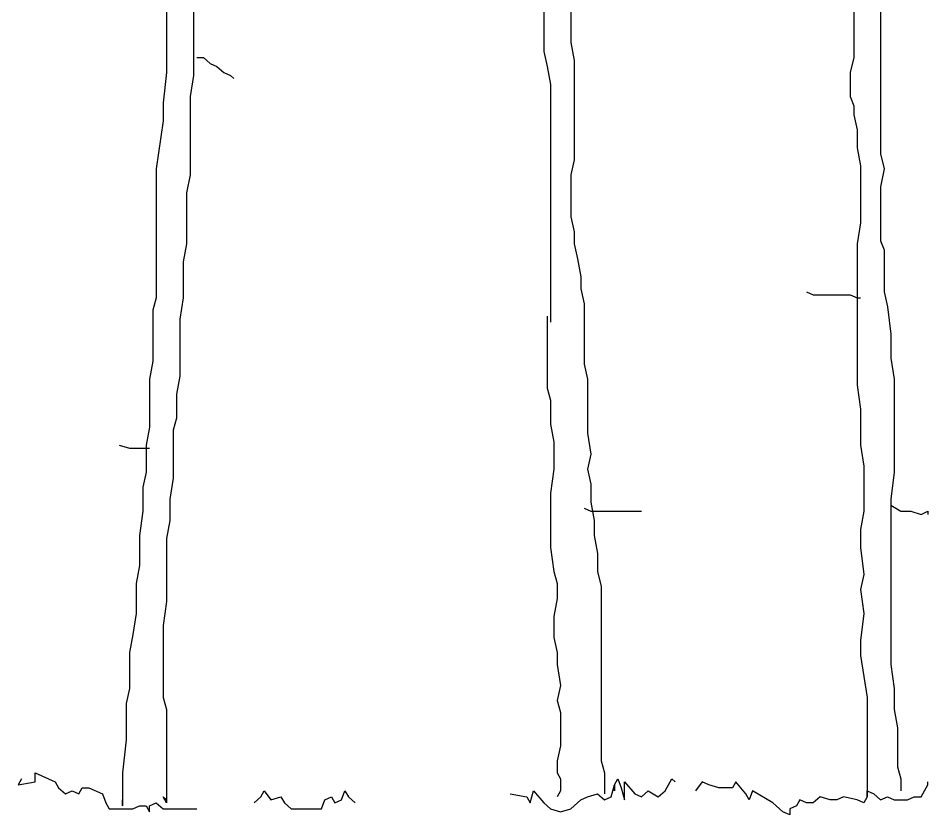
# Model space of a CAD drawing. Extents: x -7.6 to 7.2, y -0.1 to 15.
# Drawn here: x -5.06 to 3.07, y -0.11 to 7.01 of the extents above; entities that cross this region are included whole.
import ezdxf

# ---------------------------------------------------------------- set-up
doc = ezdxf.new("R2010")
doc.units = 0
doc.header["$LTSCALE"] = 100
doc.header["$MEASUREMENT"] = 0
doc.layers.add('P-ARVORE', color=2, linetype='CONTINUOUS')

msp = doc.modelspace()

# ---------------------------------------------------------------- linework, layer by layer
at = {"layer": 'P-ARVORE'}
for p, q in [((-3.4631, 6.6538), (-3.4029, 6.6538)), ((-3.4029, 6.6538), (-3.3427, 6.6001)), ((-3.3427, 6.6001), (-3.2825, 6.5733)), ((-3.2825, 6.5733), (-3.2224, 6.5196)), ((-3.2224, 6.5196), (-3.1622, 6.4927)), ((-3.1622, 6.4927), (-3.1321, 6.4658)), ((1.9836, 4.5593), (2.0438, 4.5324)), ((2.0438, 4.5324), (2.3748, 4.5324)), ((2.3748, 4.5324), (2.435, 4.5056)), ((2.435, 4.5056), (2.4651, 4.5056)), ((-4.1552, 3.1897), (-4.0649, 3.1629)), ((-4.0649, 3.1629), (-3.8844, 3.1629)), ((-0.0025, 2.6258), (0.0577, 2.599)), ((2.7359, 2.6527), (2.8262, 2.599)), ((0.0577, 2.599), (0.5091, 2.599)), ((2.8262, 2.599), (2.9165, 2.599)), ((2.9165, 2.599), (3.0068, 2.5721)), ((3.0068, 2.5721), (3.067, 2.599)), ((3.067, 2.599), (3.067, 2.5721)), ((0.2684, 0.1016), (0.2684, 0.1553)), ((0.2684, 0.1553), (0.2684, 0.1016)), ((-3.9145, -0.0326), (-3.8844, -0.0864)), ((-3.8844, -0.0326), (-3.8242, -0.0058)), ((-3.8844, -0.0864), (-3.8844, -0.0326)), ((-3.8242, -0.0058), (-3.764, -0.0595)), ((-3.764, -0.0595), (-3.4631, -0.0595))]:
    msp.add_line(p, q, dxfattribs=at)
for points in [[(-0.5441, 13.0718), (-0.514, 12.9375), (-0.514, 12.1319), (-0.4839, 11.9708), (-0.514, 11.7559), (-0.514, 11.3531), (-0.4839, 11.1115), (-0.4839, 10.5475), (-0.4539, 10.3596), (-0.4539, 8.9632), (-0.4238, 8.8021), (-0.3937, 8.6141), (-0.3937, 7.6474), (-0.3636, 7.4326), (-0.3636, 6.7075), (-0.3335, 6.5733), (-0.3034, 6.4121), (-0.3034, 4.2907)], [(-3.4932, 7.8085), (-3.4932, 6.4927), (-3.5233, 6.3047), (-3.5233, 5.6065), (-3.5534, 5.4454), (-3.5534, 4.9889), (-3.5835, 4.8278), (-3.5835, 4.5056), (-3.6136, 4.3176), (-3.6136, 3.8074), (-3.6436, 3.6463), (-3.6436, 3.4314), (-3.6737, 3.324), (-3.6737, 2.8944), (-3.7038, 2.7064), (-3.7038, 2.5184), (-3.7339, 2.3573), (-3.7339, 1.7934), (-3.764, 1.5785), (-3.764, 0.9341), (-3.7339, 0.8267), (-3.7339, -0.0058), (-3.764, 0.0479), (-3.7339, 0.0211)], [(-3.7339, 7.54), (-3.7339, 6.5196), (-3.764, 6.251), (-3.764, 6.0899), (-3.8242, 5.6602), (-3.8242, 4.5056), (-3.8543, 4.3981), (-3.8543, 3.9416), (-3.8844, 3.7805), (-3.8844, 3.3509), (-3.9145, 3.1897), (-3.9145, 2.9481), (-3.9446, 2.8138), (-3.9446, 2.599), (-3.9747, 2.3841), (-3.9747, 2.1156), (-4.0048, 1.9545), (-4.0048, 1.686), (-4.0348, 1.498), (-4.0649, 1.3369), (-4.0649, 1.0146), (-4.095, 0.8804), (-4.095, 0.5581), (-4.1251, 0.2627), (-4.1251, -0.0326), (-4.1251, 0.0211)], [(-0.1228, 7.2446), (-0.1228, 6.7881), (-0.0927, 6.627), (-0.0927, 5.7408), (-0.1228, 5.6065), (-0.1228, 5.2306), (-0.0927, 5.0963), (-0.0927, 4.9889), (-0.0627, 4.8546), (-0.0326, 4.6935), (-0.0326, 4.5861), (-0.0025, 4.4519), (-0.0025, 3.9148), (0.0276, 3.7805), (0.0276, 3.2972), (0.0577, 3.1092), (0.0276, 2.9749), (0.0577, 2.8407), (0.0577, 2.6795), (0.0878, 2.5184), (0.0878, 2.3841), (0.1179, 2.223), (0.1179, 2.0619), (0.148, 1.9276), (0.148, 0.3702), (0.1781, 0.2627), (0.1781, 0.0748)], [(2.4049, 7.1909), (2.4049, 6.6538), (2.3748, 6.5196), (2.3748, 6.3853)], [(2.6457, 7.1103), (2.6457, 5.7945), (2.6758, 5.6602), (2.6457, 5.4991), (2.6457, 5.0158), (2.6758, 4.9352), (2.6758, 4.5593), (2.7058, 4.425), (2.7359, 4.1833), (2.7359, 3.9685), (2.766, 3.7805), (2.766, 2.9481), (2.7359, 2.7064), (2.7359, 1.2295), (2.766, 1.0146), (2.766, 0.8267), (2.7961, 0.6655), (2.7961, 0.3164), (2.8262, 0.209), (2.8262, 0.1016)], [(2.3748, 6.4121), (2.3748, 6.3047), (2.4049, 6.2242), (2.4049, 6.1436), (2.435, 6.0093), (2.435, 5.8482), (2.4651, 5.6871), (2.4651, 5.1769), (2.435, 4.9889), (2.435, 3.7268), (2.4651, 3.512), (2.4651, 3.1897), (2.4952, 3.0018), (2.4952, 2.599), (2.4651, 2.4379), (2.4651, 2.2767), (2.4952, 2.0351), (2.4651, 1.9008), (2.4952, 1.686), (2.4651, 1.4443), (2.4651, 1.31), (2.5253, 0.9341), (2.5253, 0.0479), (2.4952, -0.0058), (2.435, 0.0211), (2.3146, 0.0479), (2.2545, 0.0211), (2.1943, 0.0211), (2.104, 0.0479), (2.0438, -0.0058), (1.9836, -0.0058), (1.9234, 0.0211), (1.8934, -0.0326), (1.8332, -0.0595), (1.8332, -0.1132), (1.773, -0.0864), (1.6827, -0.0058), (1.5022, 0.1016), (1.4721, 0.0211), (1.442, 0.0748), (1.3517, 0.1822), (1.3216, 0.1285), (1.2012, 0.1285), (1.111, 0.1553), (1.0508, 0.1822), (0.9906, 0.1016)], [(-0.3335, 4.3444), (-0.3335, 3.7), (-0.3034, 3.5925), (-0.3034, 3.3777), (-0.2733, 3.2166), (-0.2733, 2.9749), (-0.3034, 2.7601), (-0.3034, 2.2767), (-0.2733, 2.0619), (-0.2432, 1.9545), (-0.2432, 1.8202), (-0.2733, 1.6591), (-0.2733, 1.4711), (-0.2432, 1.3369), (-0.2432, 1.2295), (-0.2131, 1.0415), (-0.2432, 0.9072), (-0.2131, 0.7998), (-0.2131, 0.5044), (-0.2432, 0.3702), (-0.2432, 0.2627), (-0.2131, 0.209), (-0.2131, 0.1016), (-0.2432, 0.0479)], [(-5.0279, 0.209), (-5.058, 0.1553), (-4.9075, 0.1822), (-4.9075, 0.2627), (-4.727, 0.1822), (-4.6969, 0.1285), (-4.6367, 0.0748), (-4.5765, 0.1016), (-4.5163, 0.0748), (-4.4862, 0.1285), (-4.426, 0.1285), (-4.3057, 0.0748), (-4.2756, -0.0058), (-4.2455, -0.0595), (-4.0348, -0.0595), (-3.9747, -0.0326), (-3.9145, -0.0326)], [(-0.6645, 0.0748), (-0.514, 0.0479), (-0.4839, -0.0058), (-0.4539, 0.1016), (-0.3636, -0.0058), (-0.3034, -0.0595), (-0.2131, -0.0864), (-0.1228, -0.0595), (-0.0326, 0.0211), (0.0276, 0.0479), (0.1179, 0.0748), (0.1781, 0.0211), (0.2383, 0.0479), (0.2684, 0.1553), (0.2985, 0.209), (0.3285, 0.1285), (0.3586, 0.0211), (0.3586, 0.1822), (0.4489, 0.0748), (0.5091, 0.0479), (0.5693, 0.1016), (0.6596, 0.0479), (0.7198, 0.1016), (0.7799, 0.209), (0.81, 0.1822)], [(2.5253, 0.0479), (2.5253, 0.1016), (2.5855, 0.0748), (2.6457, 0.0211), (2.7058, 0.0479), (2.766, 0.0211), (2.8864, 0.0211), (2.9466, 0.0479), (3.0068, 0.0479), (3.067, 0.1553), (3.067, 0.1822)], [(-2.9515, -0.0058), (-2.8913, 0.0479), (-2.8612, 0.1016), (-2.8011, 0.0211), (-2.7108, 0.0479), (-2.6807, -0.0058), (-2.6205, -0.0595), (-2.3497, -0.0595), (-2.3196, 0.0211), (-2.2594, 0.0479), (-2.2293, -0.0058), (-2.1691, 0.0211), (-2.139, 0.1016), (-2.1089, 0.0479), (-2.0488, -0.0058)]]:
    msp.add_lwpolyline(points, dxfattribs=at)

doc.saveas('drawing.dxf')
